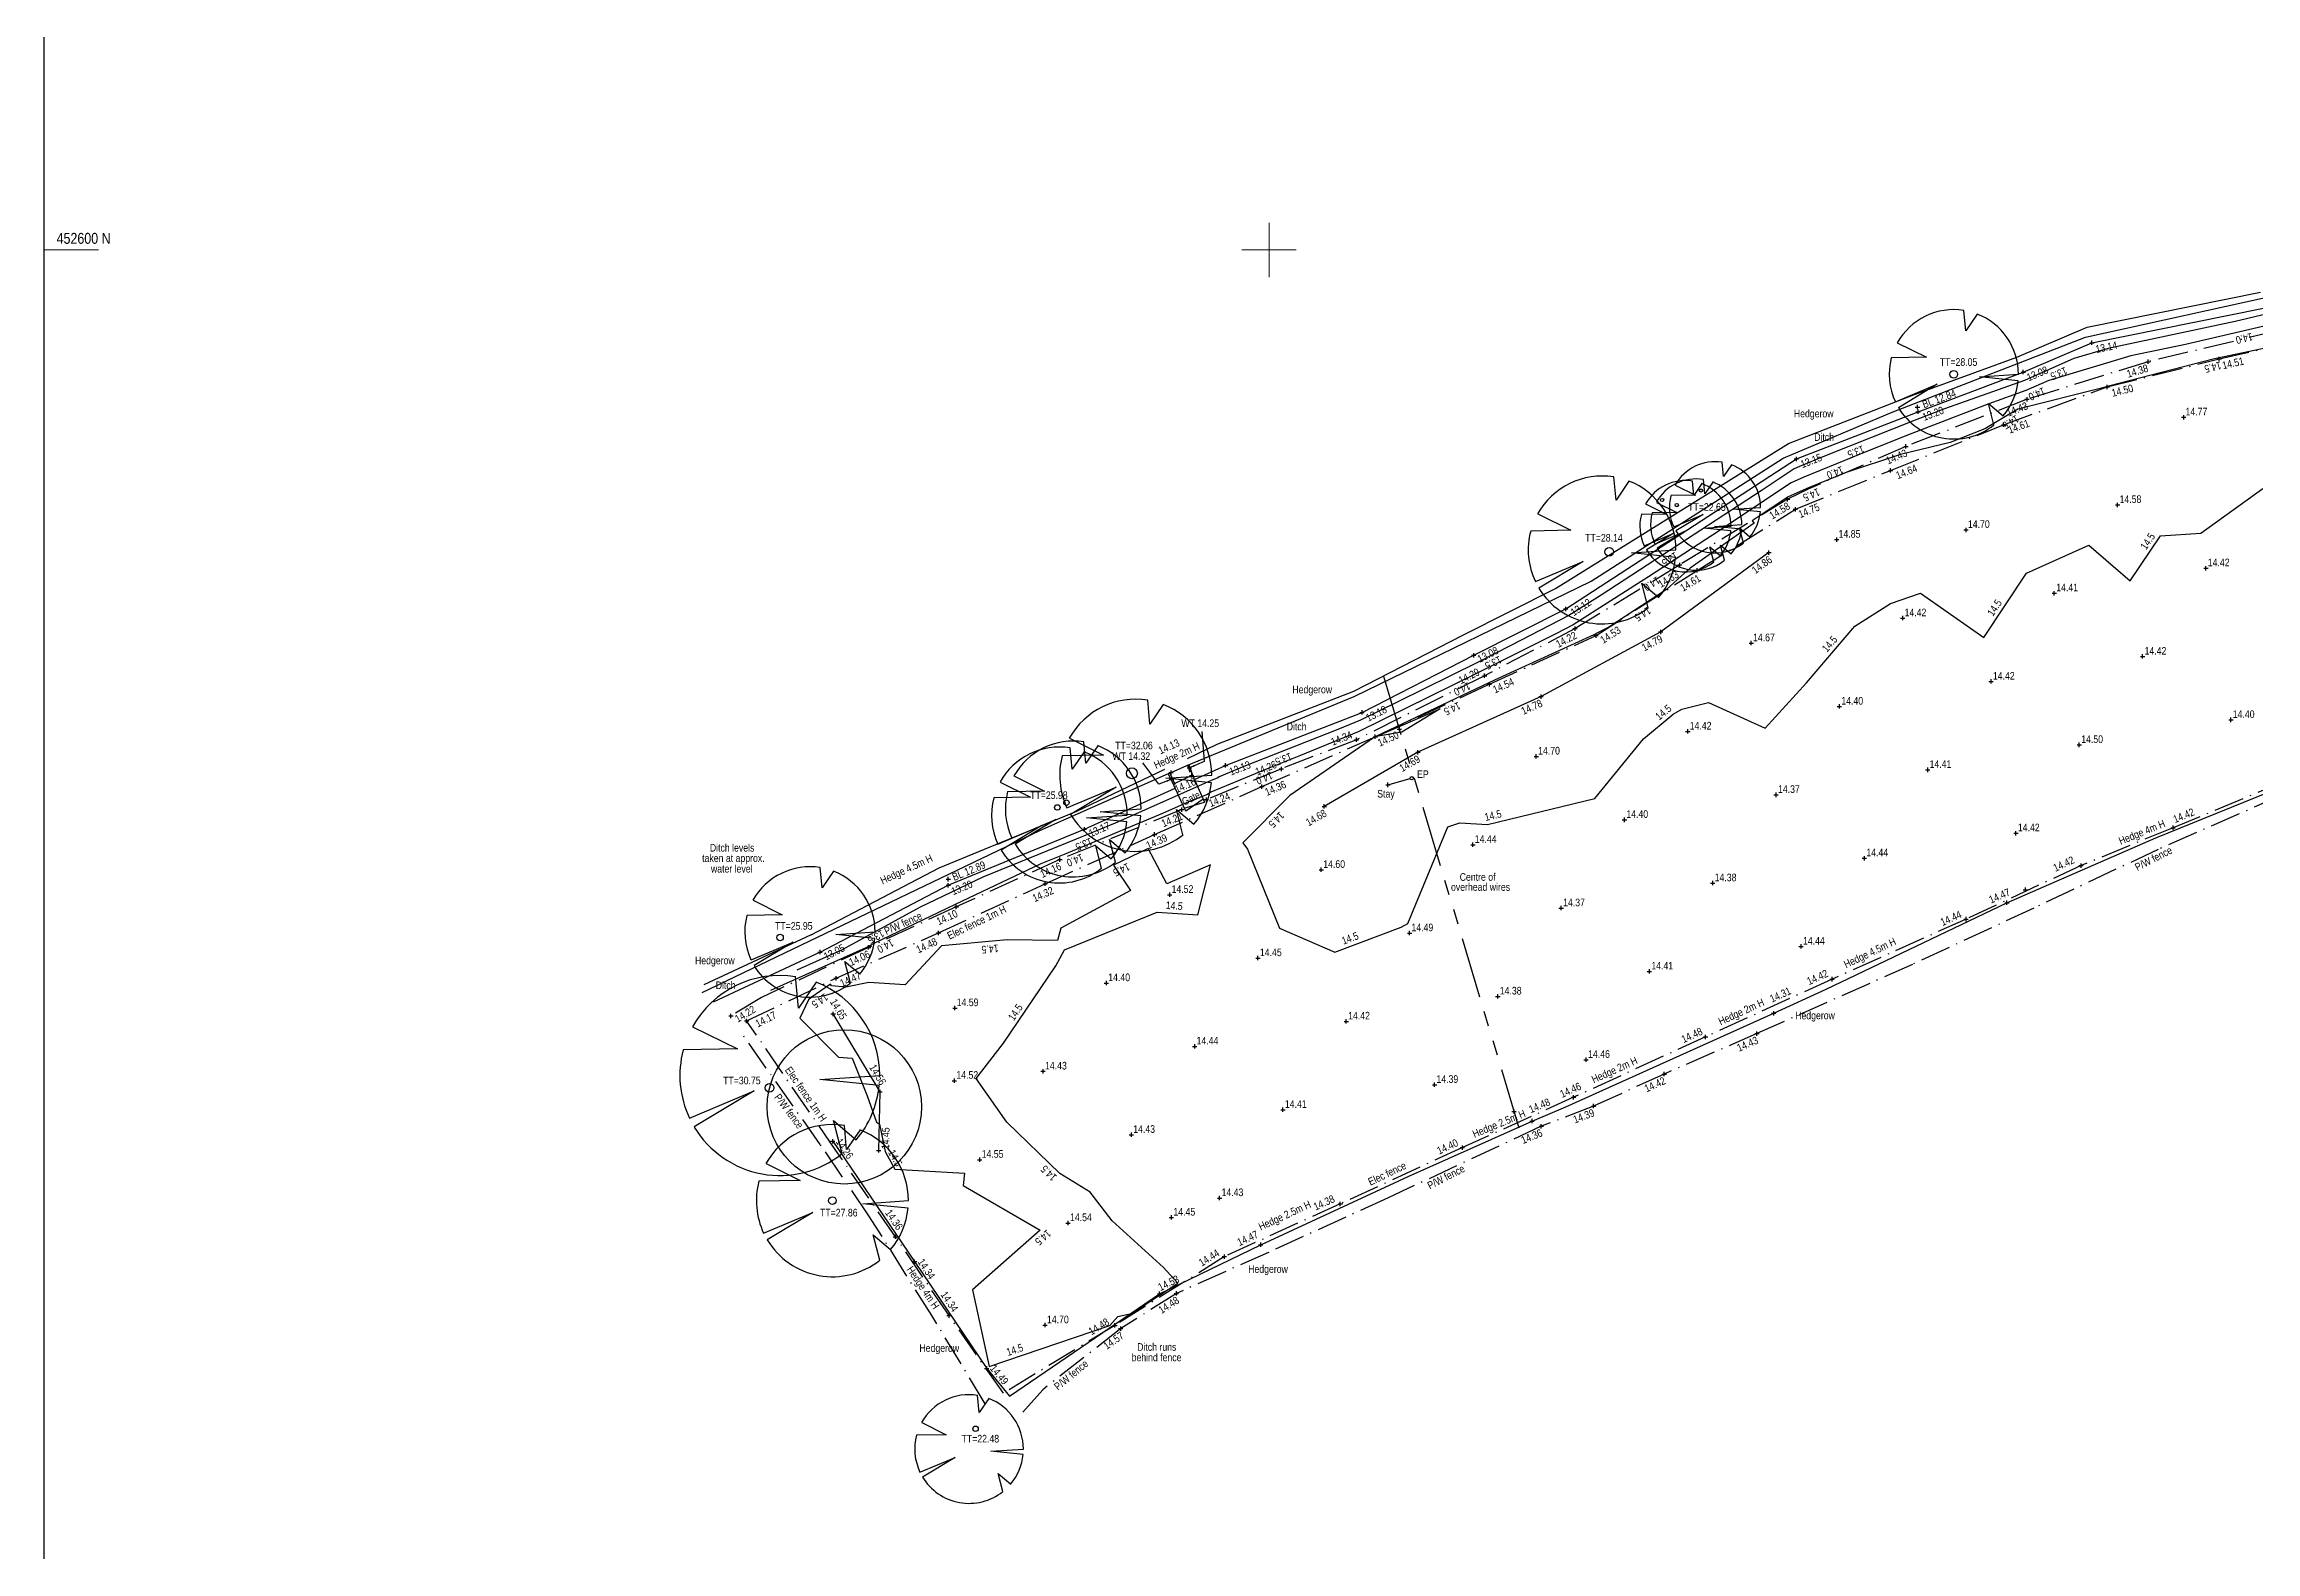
# Model space of a CAD drawing. Extents: x 452260 to 454003, y 451265 to 453203.
# Drawn here: x 452487.3 to 452690.8, y 452480.2 to 452618.9 of the extents above; entities that cross this region are included whole.
import ezdxf
from ezdxf.enums import TextEntityAlignment as Align

# ---------------------------------------------------------------- set-up
doc = ezdxf.new("R2010")
doc.units = 0
doc.header["$LTSCALE"] = 0.7
doc.header["$MEASUREMENT"] = 0
doc.header["$PDMODE"] = 2
doc.header["$PDSIZE"] = 0.2
for name, pattern in [('Dash-Dot', [6, 4, -1, 0, -1]), ('DASHED', [5442.857143, 3628.571429, -1814.285714]), ('Phantom Double', [18, 8, -2, 2, -2, 2, -2])]:
    doc.linetypes.add(name, pattern=pattern)
for name, color, linetype, lineweight in [('Border', 7, 'Continuous', 25), ('FFS_Tree Top Levels', 94, 'Continuous', 25), ('FPS_Bed Levels', 5, 'Continuous', 25), ('FPS_Bottom of Bank', 7, 'DASHED', 25), ('FPS_Contours-Minor', 184, 'Continuous', 25), ('FPS_Edge Area', 4, 'Continuous', 25), ('FPS_Electricty Pole', 5, 'Continuous', 25), ('FPS_Fence', 42, 'Dash-Dot', 25), ('FPS_Gate', 42, 'Continuous', 25), ('FPS_Grid', 7, 'Continuous', 13), ('FPS_Hedge', 86, 'Continuous', 25), ('FPS_Hedge Top Level', 7, 'Continuous', 25), ('FPS_Levels', 7, 'Continuous', 25), ('FPS_Overhead Cables', 6, 'Phantom Double', 25), ('FPS_Spot Levels', 7, 'Continuous', 25), ('FPS_Stay', 7, 'Continuous', 25), ('FPS_Text', 7, 'Continuous', 25), ('FPS_Top of Bank', 7, 'DASHED', 25), ('FPS_Trees', 77, 'Continuous', 25), ('FPS_Wall Top Levels', 7, 'Continuous', 25), ('FPS_Walls', 30, 'Continuous', 25)]:
    doc.layers.add(name, color=color, linetype=linetype, lineweight=lineweight)
doc.styles.add('Default', font='ARIALN.TTF')
doc.styles.get("Standard").update_dxf_attribs({"font": 'ARIALN.TTF'})
doc.dimstyles.get("Standard").update_dxf_attribs({"dimtxt": 0.18, "dimasz": 0.18, "dimexe": 0.18, "dimexo": 0.0625, "dimgap": 0.09, "dimtad": 0, "dimtih": 1, "dimtoh": 1, "dimdec": 4, "dimzin": 0, "dimdsep": 46, "dimtxsty": 'Standard', "dimcen": 0.09, "dimadec": 0, "dimazin": 0, "dimtfac": 1, "dimtdec": 4, "dimtofl": 0, "dimtmove": 0, "dimatfit": 3, "dimfxl": 1, "dimtolj": 1, "dimtzin": 0, "dimarcsym": 0})

# ---------------------------------------------------------------- blocks, each defined once
blk = doc.blocks.new('Tree1R')
at = {"layer": 'FPS_Trees', "color": 77, "linetype": 'Continuous', "lineweight": 25}
for points in [[(0.363, 0.931, 0), (0.187, 0.673, 0), (0.157, 0.987, 0)], [(-0.873, 0.486, 0), (-0.424, 0.264, 0), (-0.967, 0.254, 0)], [(-0.904, -0.429, 0), (-0.257, -0.156, 0), (-0.857, -0.517, 0)], [(0.995, -0.101, 0), (0.398, -0.041, 0), (1, -0.001, 0)], [(0.622, -0.785, 0), (0.536, -0.452, 0), (0.765, -0.645, 0)]]:
    blk.add_polyline3d(points, dxfattribs=at)
at = {"layer": 'FPS_Trees', "color": 42, "linetype": 'Continuous', "lineweight": 25}
blk.add_circle((0, -0.001), 0.05, dxfattribs=at)
at = {"layer": 'FPS_Trees', "color": 77, "linetype": 'Continuous', "lineweight": 25}
for start, end in [(80.968, 150.872), (0, 68.758), (165.198, 205.304), (319.896, 354.273), (211.031, 308.435)]:
    blk.add_arc((0, -0.001), 1, start, end, dxfattribs=at)

msp = doc.modelspace()

# ---------------------------------------------------------------- linework, layer by layer
at = {"layer": 'Border'}
msp.add_lwpolyline([(452487.26, 452726.87), (453025.89, 452726.87), (453025.89, 452312.76), (452487.26, 452312.76)], close=True, dxfattribs=at)
at = {"layer": 'FPS_Bed Levels'}
for p in [(452659.69, 452585.55, 12.84), (452570.47, 452542.11, 12.89)]:
    msp.add_point(p, dxfattribs=at)
at = {"layer": 'FPS_Bottom of Bank'}
for p, q in [((452675.3, 452592.9, 13.14), (452691.25, 452596.12, 13.21)), ((452668.84, 452590.15, 13.08), (452675.3, 452592.9, 13.14)), ((452675.75, 452591.46, 13.14), (452691.55, 452594.65, 13.21)), ((452669.42, 452588.77, 13.08), (452675.75, 452591.46, 13.14)), ((452659.17, 452586.61, 13.2), (452668.84, 452590.15, 13.08)), ((452659.75, 452585.12, 13.2), (452669.42, 452588.77, 13.08)), ((452647.81, 452582.21, 13.15), (452659.17, 452586.61, 13.2)), ((452648.54, 452580.77, 13.15), (452659.75, 452585.12, 13.2)), ((452626.36, 452568.86, 13.12), (452647.81, 452582.21, 13.15)), ((452627.31, 452566.98, 13.12), (452648.54, 452580.77, 13.15)), ((452617.89, 452564.58, 13.08), (452626.36, 452568.86, 13.12)), ((452618.84, 452562.71, 13.08), (452627.31, 452566.98, 13.12)), ((452607.8, 452559.4, 13.18), (452617.89, 452564.58, 13.08)), ((452608.56, 452557.45, 13.18), (452618.84, 452562.71, 13.08)), ((452595.24, 452554.52, 13.13), (452607.8, 452559.4, 13.18)), ((452596, 452552.57, 13.13), (452608.56, 452557.45, 13.18)), ((452592.51, 452553.22, 13.14), (452595.24, 452554.52, 13.13)), ((452582.32, 452548.36, 13.17), (452590.41, 452552.22, 13.15)), ((452593.14, 452551.27, 13.14), (452596, 452552.57, 13.13)), ((452583, 452546.7, 13.17), (452591.35, 452550.47, 13.15)), ((452569.63, 452543.15, 13.2), (452582.32, 452548.36, 13.17)), ((452570.47, 452541.55, 13.2), (452583, 452546.7, 13.17)), ((452557.85, 452537, 13.05), (452569.63, 452543.15, 13.2)), ((452558.68, 452535.4, 13.05), (452570.47, 452541.55, 13.2)), ((452557.85, 452537, 13.05), (452547.99, 452532.4, 13.17)), ((452558.68, 452535.4, 13.05), (452548.82, 452530.8, 13.17))]:
    msp.add_line(p, q, dxfattribs=at)
for p in [(452675.75, 452591.46, 13.14), (452669.42, 452588.77, 13.08), (452659.75, 452585.12, 13.2), (452648.54, 452580.77, 13.15), (452627.31, 452566.98, 13.12), (452618.84, 452562.71, 13.08), (452608.56, 452557.45, 13.18), (452596, 452552.57, 13.13), (452583, 452546.7, 13.17), (452570.47, 452541.55, 13.2), (452558.68, 452535.4, 13.05)]:
    msp.add_point(p, dxfattribs=at)
at = {"layer": 'FPS_Contours-Minor', "flags": 128}
for points, elevation in [([(452692.52, 452593.22), (452684.35, 452591.31), (452679.33, 452590.25), (452671.77, 452588), (452669.66, 452587.06), (452666.25, 452585.86), (452659.02, 452583.05), (452655.24, 452581.54), (452649.24, 452579.1), (452648.06, 452578.58), (452640.82, 452573.77), (452634.92, 452569.92), (452628, 452565.52), (452626.39, 452564.69), (452619.6, 452561.28), (452616.93, 452559.96), (452608.2, 452555.68), (452602.91, 452553.5), (452599.97, 452552.33), (452594.63, 452550.12), (452594.35, 452549.91), (452592.74, 452549.28), (452590.18, 452548.15), (452581.13, 452544.37), (452579, 452543.51), (452571.12, 452539.78), (452563.62, 452536.2), (452562.89, 452535.8), (452554.11, 452531.87)], 14), ([(452691.91, 452594.13), (452688.92, 452593.43), (452677.25, 452590.95), (452674.08, 452590.01), (452669.53, 452587.99), (452662.17, 452585.39), (452659.48, 452584.35), (452651.28, 452581.09), (452648.83, 452580.09), (452648.34, 452579.87), (452645.38, 452577.9), (452630.57, 452568.24), (452627.6, 452566.36), (452622.27, 452563.61), (452619.19, 452562.06), (452611.86, 452558.44), (452608.42, 452556.75), (452606.33, 452555.89), (452597.69, 452552.47), (452595.42, 452551.52), (452595.3, 452551.43), (452594.61, 452551.17), (452585.84, 452547.27), (452582.26, 452545.78), (452573.67, 452542.28), (452570.71, 452540.88), (452567.89, 452539.54), (452560.66, 452535.59), (452556.53, 452533.74)], 13.5), ([(452692, 452591.02), (452687.77, 452590.13), (452687.02, 452589.97), (452677.27, 452587.47), (452676.75, 452587.33), (452668.93, 452585.35), (452665.89, 452583.55), (452662.7, 452582.28), (452658.14, 452581.18), (452653.11, 452579.52), (452649.66, 452578.11), (452647.78, 452577.28), (452644.46, 452575.08), (452644.66, 452574.88), (452638.76, 452570.72), (452638.51, 452570.48), (452638.28, 452570.29), (452636.59, 452568.75), (452631.27, 452565.3), (452630.29, 452564.8), (452629.91, 452564.58), (452621.16, 452560.61), (452620.23, 452560.16), (452609.82, 452555.23), (452609.77, 452555.2), (452609.71, 452555.17), (452601.92, 452549.82), (452597.6, 452545.45), (452598.01, 452544.88), (452600.96, 452537.61), (452606.06, 452535.4), (452612.17, 452537.7), (452612.79, 452538.03), (452616.45, 452546.94), (452617.57, 452547.29), (452620.1, 452547.13), (452629.99, 452549.53), (452634.48, 452555.03), (452637.19, 452557.29), (452637.99, 452557.74), (452640.45, 452558.36), (452645.66, 452556), (452649.47, 452560.17), (452653.91, 452565.4), (452657.19, 452567.48), (452659.98, 452568.43), (452665.79, 452564.34), (452669.72, 452570.26), (452675.45, 452572.84), (452679.27, 452569.55), (452682.07, 452573.71), (452685.76, 452573.93), (452691.49, 452578.04)], 14.5)]:
    msp.add_lwpolyline(points, dxfattribs=dict(at, elevation=elevation))
at = {"layer": 'FPS_Contours-Minor', "elevation": 14.5, "flags": 128}
for points in [[(452615.76, 452557.79), (452612.22, 452555.64), (452609.85, 452555.23)], [(452585.36, 452501.05), (452586.09, 452501.88), (452587.35, 452502.14), (452591.61, 452504.94), (452590.3, 452506.38), (452585.55, 452510.69), (452583.53, 452513.3), (452580.75, 452515.03), (452575.85, 452519.75), (452573.04, 452523.78), (452575.57, 452527.03), (452580.38, 452534.15), (452581.18, 452535.6), (452589.71, 452539.08), (452593.45, 452538.82), (452594.6, 452543.42), (452590.6, 452541.69), (452588.87, 452544.92), (452585.69, 452543.4), (452587.26, 452541.08), (452580.84, 452537.6), (452580.52, 452536.46), (452575.89, 452536.53), (452569.84, 452535.97), (452566.52, 452532.39), (452563.16, 452532.61), (452561.05, 452532.16), (452559.72, 452532.29), (452559.63, 452532.44), (452557.86, 452531.21), (452557.6, 452531.02), (452556.81, 452529.31), (452560.36, 452525.72), (452561.64, 452525.63), (452563.01, 452522.17), (452563.87, 452519.74), (452564.13, 452519.56), (452564.68, 452517.06), (452565.56, 452515.43), (452571.97, 452515.07), (452571.86, 452513.94), (452578.93, 452509.83), (452572.69, 452504.34), (452574.24, 452497.27)]]:
    msp.add_lwpolyline(points, close=True, dxfattribs=at)
at = {"layer": 'FPS_Edge Area'}
for p, q in [((452592.84, 452552.05, 14.13), (452592.95, 452551.69, 4.56)), ((452591.2, 452550.8, 14.06), (452592.2, 452548.64, 14.19)), ((452592.95, 452551.69, 14.16), (452591.32, 452550.91, 14.14)), ((452592.95, 452551.69, 4.56), (452593.93, 452549.47, 14.19))]:
    msp.add_line(p, q, dxfattribs=at)
msp.add_point((452592.88, 452551.65, 14.16), dxfattribs=at)
at = {"layer": 'FPS_Electricty Pole'}
msp.add_line((452610.95, 452550.79, 14.6), (452612.99, 452551.36, 14.77), dxfattribs=at)
msp.add_circle((452613.14, 452551.4, 14.78), 0.15, dxfattribs=at)
at = {"layer": 'FPS_Fence'}
for p, q in [((452692.95, 452592.59, 14.35), (452680.91, 452589.72, 14.38)), ((452687.46, 452589.98, 14.51), (452697.03, 452592.16, 14.49)), ((452680.91, 452589.72, 14.38), (452669.77, 452586.26, 14.43)), ((452677.15, 452587.4, 14.5), (452687.46, 452589.98, 14.51)), ((452667.61, 452583.92, 14.61), (452677.15, 452587.4, 14.5)), ((452669.77, 452586.26, 14.43), (452658.63, 452581.93, 14.43)), ((452657.21, 452579.72, 14.64), (452667.61, 452583.92, 14.61)), ((452658.63, 452581.93, 14.43), (452649.7, 452578.03, 14.54)), ((452648.45, 452576.14, 14.75), (452657.21, 452579.72, 14.64)), ((452647.73, 452577.07, 14.58), (452637.8, 452571.03, 14.33)), ((452649.7, 452578.03, 14.54), (452647.73, 452577.07, 14.58)), ((452639.41, 452570.52, 14.61), (452648.45, 452576.14, 14.75)), ((452637.8, 452571.03, 14.33), (452628.17, 452565.16, 14.22)), ((452630.1, 452564.52, 14.53), (452639.41, 452570.52, 14.61)), ((452628.17, 452565.16, 14.22), (452619.84, 452560.83, 14.29)), ((452620.29, 452560.05, 14.54), (452630.1, 452564.52, 14.53)), ((452619.84, 452560.83, 14.29), (452608.05, 452554.94, 14.34)), ((452609.78, 452555.21, 14.5), (452620.29, 452560.05, 14.54)), ((452599.35, 452550.63, 14.36), (452609.78, 452555.21, 14.5)), ((452608.05, 452554.94, 14.34), (452601.14, 452552.26, 14.26)), ((452601.14, 452552.26, 14.26), (452594.24, 452549.43, 14.24)), ((452589.47, 452546.22, 14.39), (452599.35, 452550.63, 14.36)), ((452693.61, 452551.15, 14.47), (452683.22, 452546.84, 14.42)), ((452591.97, 452548.51, 14.21), (452580.75, 452543.91, 14.16)), ((452693.23, 452549.85, 7.5), (452681.85, 452544.85, 6.57)), ((452579.39, 452541.69, 14.32), (452589.47, 452546.22, 14.39)), ((452683.22, 452546.84, 14.42), (452674.74, 452543.36, 14.42)), ((452580.75, 452543.91, 14.16), (452571.21, 452539.56, 14.1)), ((452681.85, 452544.85, 6.57), (452670.4, 452539.45, 3.23)), ((452674.74, 452543.36, 14.42), (452664.16, 452538.43, 14.44)), ((452569.59, 452537.17, 14.48), (452579.39, 452541.69, 14.32)), ((452571.21, 452539.56, 14.1), (452563.14, 452535.83, 14.06)), ((452664.16, 452538.43, 14.44), (452651.83, 452532.91, 14.42)), ((452670.4, 452539.45, 3.23), (452659.22, 452534.26, 4.24)), ((452563.14, 452535.83, 14.06), (452553.29, 452531.23, 14.17)), ((452560.15, 452533, 14.47), (452569.59, 452537.17, 14.48)), ((452659.22, 452534.26, 4.24), (452644.91, 452527.91, 14.43)), ((452551.91, 452529.07, 14.18), (452560.15, 452533, 14.47)), ((452651.83, 452532.91, 14.42), (452640.19, 452527.6, 14.48)), ((452553.29, 452531.23, 14.17), (452550.47, 452529.53, 14.22)), ((452558.69, 452517.7, 5.16), (452551.36, 452528.06, 6.44)), ((452560.14, 452517.14, 14.22), (452551.91, 452529.07, 14.18)), ((452640.19, 452527.6, 14.48), (452628.04, 452522.04, 14.46)), ((452644.91, 452527.91, 14.43), (452636.38, 452524.18, 14.42)), ((452636.38, 452524.18, 14.42), (452629.88, 452521.23, 14.39)), ((452628.04, 452522.04, 14.46), (452617.8, 452517.42, 14.4)), ((452625.06, 452519.37, 14.36), (452610.97, 452512.79, 4.5)), ((452629.88, 452521.23, 14.39), (452625.06, 452519.37, 14.36)), ((452563.17, 452511.15, 4.77), (452558.69, 452517.7, 5.16)), ((452617.8, 452517.42, 14.4), (452606.55, 452512.23, 14.38)), ((452565.61, 452509.21, 14.36), (452560.14, 452517.14, 14.22)), ((452606.55, 452512.23, 14.38), (452595.9, 452507.39, 14.44)), ((452610.97, 452512.79, 4.5), (452599.94, 452507.77, 4.75)), ((452568.96, 452501.96, 6.47), (452563.17, 452511.15, 4.77)), ((452570.55, 452501.95, 14.34), (452565.61, 452509.21, 14.36)), ((452595.9, 452507.39, 14.44), (452585.81, 452501.05, 14.48)), ((452599.94, 452507.77, 4.75), (452591.48, 452504, 14.48)), ((452591.48, 452504, 14.48), (452586.35, 452500.76, 14.57)), ((452573.88, 452493.85, 4.05), (452568.96, 452501.96, 6.47)), ((452575.55, 452494.82, 14.49), (452570.55, 452501.95, 14.34)), ((452585.81, 452501.05, 14.48), (452575.55, 452494.82, 14.49)), ((452586.35, 452500.76, 14.57), (452579.17, 452495.14, 3.92)), ((452579.17, 452495.14, 3.92), (452577.34, 452493.08, 4.06))]:
    msp.add_line(p, q, dxfattribs=at)
for p in [(452680.91, 452589.72, 14.38), (452687.46, 452589.98, 14.51), (452677.15, 452587.4, 14.5), (452669.77, 452586.26, 14.43), (452667.61, 452583.92, 14.61), (452658.63, 452581.93, 14.43), (452657.21, 452579.72, 14.64), (452647.73, 452577.07, 14.58), (452648.45, 452576.14, 14.75), (452637.8, 452571.03, 14.33), (452639.41, 452570.52, 14.61), (452628.17, 452565.16, 14.22), (452630.1, 452564.52, 14.53), (452619.84, 452560.83, 14.29), (452620.29, 452560.05, 14.54), (452608.05, 452554.94, 14.34), (452609.78, 452555.21, 14.5), (452601.14, 452552.26, 14.26), (452599.35, 452550.63, 14.36), (452591.97, 452548.51, 14.21), (452594.24, 452549.43, 14.24), (452589.47, 452546.22, 14.39), (452683.22, 452546.84, 14.42), (452580.75, 452543.91, 14.16), (452579.39, 452541.69, 14.32), (452674.74, 452543.36, 14.42), (452571.21, 452539.56, 14.1), (452669.63, 452541.13, 14.41), (452664.16, 452538.43, 14.44), (452563.14, 452535.83, 14.06), (452569.59, 452537.17, 14.48), (452560.15, 452533, 14.47), (452651.83, 452532.91, 14.42), (452550.47, 452529.53, 14.22), (452551.91, 452529.07, 14.18), (452640.19, 452527.6, 14.48), (452644.91, 452527.91, 14.43), (452636.38, 452524.18, 14.42), (452628.04, 452522.04, 14.46), (452629.88, 452521.23, 14.39), (452625.06, 452519.37, 14.36), (452617.8, 452517.42, 14.4), (452606.55, 452512.23, 14.38), (452565.61, 452509.21, 14.36), (452595.9, 452507.39, 14.44), (452591.48, 452504, 14.48), (452570.55, 452501.95, 14.34), (452585.81, 452501.05, 14.48), (452586.35, 452500.76, 14.57)]:
    msp.add_point(p, dxfattribs=at)
at = {"layer": 'FPS_Gate'}
for points in [[(452592.2, 452548.64, 14.19), (452594.06, 452549.2, 14.19)], [(452592.2, 452548.64, 14.19), (452592.33, 452548.37, 14.19)], [(452593.93, 452549.47, 14.19), (452592.33, 452548.37, 14.19)], [(452593.93, 452549.47, 14.19), (452594.06, 452549.2, 14.19)]]:
    msp.add_polyline3d(points, dxfattribs=at)
at = {"layer": 'FPS_Grid'}
for p, q in [((452600, 452597.5), (452600, 452602.5)), ((452487.26, 452600), (452492.26, 452600)), ((452597.5, 452600), (452602.5, 452600))]:
    msp.add_line(p, q, dxfattribs=at)
at = {"layer": 'FPS_Hedge'}
for p, q in [((452675.16, 452591.97, 12.81), (452693.52, 452596.02, 12.77)), ((452657.36, 452585.08, 12.59), (452675.16, 452591.97, 12.81)), ((452647.31, 452580.86, 12.85), (452657.36, 452585.08, 12.59)), ((452629.66, 452569.53, 12.76), (452647.31, 452580.86, 12.85)), ((452590.73, 452551.81, 14.13), (452592.42, 452552.57, 14.12)), ((452681.64, 452545.91, 14.44), (452694.27, 452551.03, 14.47)), ((452667.92, 452539.94, 14.47), (452681.64, 452545.91, 14.44)), ((452651.28, 452531.99, 14.52), (452667.92, 452539.94, 14.47)), ((452646.46, 452529.77, 14.31), (452651.28, 452531.99, 14.52)), ((452627.32, 452521.15, 14.5), (452646.46, 452529.77, 14.31)), ((452612.81, 452514.75, 14.46), (452624.21, 452519.85, 14.48)), ((452624.21, 452519.85, 14.48), (452627.32, 452521.15, 14.5)), ((452559.84, 452518, 14.26), (452567.38, 452506.93, 14.34)), ((452599.23, 452508.48, 14.47), (452612.81, 452514.75, 14.46)), ((452589.92, 452503.97, 14.53), (452599.23, 452508.48, 14.47)), ((452567.38, 452506.93, 14.34), (452574.01, 452497.09, 14.49)), ((452576.12, 452494.55, 14.51), (452589.92, 452503.97, 14.53)), ((452574.01, 452497.09, 14.49), (452576.12, 452494.55, 14.51))]:
    msp.add_line(p, q, dxfattribs=at)
at = {"layer": 'FPS_Hedge', "flags": 128}
for points, elevation in [([(452592.42, 452552.57), (452607.85, 452558.91), (452629.66, 452569.53)], 14.12), ([(452590.73, 452551.81), (452578.87, 452546.55), (452547.8, 452531.64)], 14.13)]:
    msp.add_lwpolyline(points, dxfattribs=dict(at, elevation=elevation))
at = {"layer": 'FPS_Hedge'}
for p in [(452590.98, 452551.92, 14.13), (452667.92, 452539.94, 14.47), (452646.46, 452529.77, 14.31), (452624.21, 452519.85, 14.48), (452559.84, 452518, 14.26), (452599.23, 452508.48, 14.47), (452567.38, 452506.93, 14.34), (452589.92, 452503.97, 14.53), (452574.01, 452497.09, 14.49)]:
    msp.add_point(p, dxfattribs=at)
at = {"layer": 'FPS_Overhead Cables'}
msp.add_line((452610.53, 452560.8, 14.47), (452623.19, 452518.59, 14.47), dxfattribs=at)
for p in [(452612, 452555.91, 14.47), (452622.55, 452520.73, 14.47)]:
    msp.add_point(p, dxfattribs=at)
at = {"layer": 'FPS_Spot Levels'}
for p in [(452684.19, 452584.61, 14.77), (452678.11, 452576.55, 14.58), (452664.16, 452574.25, 14.7), (452652.25, 452573.36, 14.85), (452686.24, 452570.72, 14.42), (452672.28, 452568.42, 14.41), (452658.33, 452566.13, 14.42), (452644.38, 452563.83, 14.67), (452680.41, 452562.6, 14.42), (452666.46, 452560.3, 14.42), (452652.5, 452558, 14.4), (452688.54, 452556.77, 14.4), (452638.55, 452555.7, 14.42), (452674.58, 452554.47, 14.5), (452624.59, 452553.4, 14.7), (452660.63, 452552.17, 14.41), (452646.67, 452549.87, 14.37), (452632.72, 452547.57, 14.4), (452668.75, 452546.34, 14.42), (452618.77, 452545.28, 14.44), (452654.8, 452544.04, 14.44), (452604.81, 452542.98, 14.6), (452640.85, 452541.75, 14.38), (452590.86, 452540.68, 14.52), (452626.89, 452539.45, 14.37), (452612.94, 452537.15, 14.49), (452648.97, 452535.92, 14.44), (452598.98, 452534.85, 14.45), (452635.02, 452533.62, 14.41), (452585.03, 452532.55, 14.4), (452571.08, 452530.25, 14.59), (452621.06, 452531.32, 14.38), (452607.11, 452529.02, 14.42), (452593.16, 452526.73, 14.44), (452629.19, 452525.49, 14.46), (452571.04, 452523.57, 14.52), (452579.2, 452524.43, 14.43), (452615.24, 452523.2, 14.39), (452601.28, 452520.9, 14.41), (452587.33, 452518.6, 14.43), (452573.37, 452516.3, 14.55), (452595.45, 452512.77, 14.43), (452581.5, 452510.47, 14.54), (452591.02, 452510.99, 14.45), (452579.38, 452501.08, 14.7)]:
    msp.add_point(p, dxfattribs=at)
at = {"layer": 'FPS_Stay'}
msp.add_point((452610.95, 452550.79, 14.6), dxfattribs=at)
at = {"layer": 'FPS_Top of Bank'}
for p, q in [((452646.01, 452572.16, 14.86), (452636.05, 452564.86, 14.79)), ((452636.05, 452564.86, 14.79), (452625.04, 452558.91, 14.78)), ((452625.04, 452558.91, 14.78), (452613.71, 452553.79, 14.69)), ((452613.71, 452553.79, 14.69), (452605.09, 452548.81, 14.68)), ((452564.2, 452522.53, 14.56), (452559.88, 452529.71, 14.65)), ((452564.07, 452517.15, 14.45), (452564.2, 452522.53, 14.56))]:
    msp.add_line(p, q, dxfattribs=at)
for p in [(452646.01, 452572.16, 14.86), (452636.05, 452564.86, 14.79), (452625.04, 452558.91, 14.78), (452613.71, 452553.79, 14.69), (452605.09, 452548.81, 14.68), (452559.88, 452529.71, 14.65), (452564.2, 452522.53, 14.56), (452564.07, 452517.15, 14.45)]:
    msp.add_point(p, dxfattribs=at)
at = {"layer": 'FPS_Trees', "color": 77, "linetype": 'Continuous', "lineweight": 25}
for points in [[(452665.19, 452594.11, 14.33), (452664.14, 452592.57, 14.33), (452663.96, 452594.44, 14.33)], [(452657.83, 452591.46, 14.33), (452660.51, 452590.14, 14.33), (452657.28, 452590.08, 14.33)], [(452657.65, 452586.02, 14.33), (452661.5, 452587.64, 14.33), (452657.93, 452585.49, 14.33)], [(452668.95, 452587.97, 14.33), (452665.4, 452588.32, 14.33), (452668.98, 452588.56, 14.33)], [(452666.73, 452583.9, 14.33), (452666.22, 452585.88, 14.33), (452667.58, 452584.73, 14.33)], [(452642.57, 452580.24, 0), (452641.84, 452579.16, 0), (452641.71, 452580.47, 0)], [(452633.13, 452578.74, 14.11), (452631.94, 452576.99, 14.11), (452631.73, 452579.12, 14.11)], [(452639.85, 452578.5, 0), (452639.11, 452577.42, 0), (452638.98, 452578.74, 0)], [(452640.84, 452578.65, 0), (452640.1, 452577.57, 0), (452639.98, 452578.89, 0)], [(452634.66, 452576.63, 0), (452636.54, 452575.7, 0), (452634.26, 452575.66, 0)], [(452635.65, 452576.78, 0), (452637.54, 452575.85, 0), (452635.26, 452575.81, 0)], [(452637.38, 452578.37, 0), (452639.27, 452577.44, 0), (452636.99, 452577.4, 0)], [(452624.73, 452575.72, 14.11), (452627.78, 452574.21, 14.11), (452624.09, 452574.14, 14.11)], [(452637.25, 452574.53, 0), (452639.97, 452575.67, 0), (452637.45, 452574.16, 0)], [(452642.5, 452574.17, 0), (452640, 452574.42, 0), (452642.53, 452574.59, 0)], [(452643.5, 452574.32, 0), (452640.99, 452574.57, 0), (452643.52, 452574.74, 0)], [(452645.23, 452575.9, 0), (452642.72, 452576.16, 0), (452645.25, 452576.32, 0)], [(452643.66, 452573.03, 0), (452643.3, 452574.43, 0), (452644.26, 452573.62, 0)], [(452637.43, 452571.72, 14.11), (452633.37, 452572.13, 14.11), (452637.46, 452572.4, 14.11)], [(452634.53, 452572.79, 0), (452637.25, 452573.94, 0), (452634.73, 452572.42, 0)], [(452635.52, 452572.94, 0), (452638.24, 452574.09, 0), (452635.72, 452572.57, 0)], [(452640.94, 452571.3, 0), (452640.58, 452572.7, 0), (452641.54, 452571.88, 0)], [(452641.93, 452571.45, 0), (452641.57, 452572.84, 0), (452642.53, 452572.03, 0)], [(452624.52, 452569.49, 14.11), (452628.92, 452571.35, 14.11), (452624.84, 452568.9, 14.11)], [(452634.89, 452567.07, 14.11), (452634.31, 452569.34, 14.11), (452635.87, 452568.02, 14.11)], [(452590.27, 452558.19, 14.33), (452589.04, 452556.38, 14.33), (452588.83, 452558.58, 14.33)], [(452581.62, 452555.08, 14.33), (452584.76, 452553.52, 14.33), (452580.96, 452553.45, 14.33)], [(452582.97, 452553.83, 14.15), (452581.87, 452552.22, 14.15), (452581.68, 452554.18, 14.15)], [(452584.24, 452554.39, 14.22), (452583.14, 452552.78, 14.22), (452582.96, 452554.74, 14.22)], [(452575.25, 452551.05, 14.15), (452578.05, 452549.66, 14.15), (452574.66, 452549.6, 14.15)], [(452576.52, 452551.61, 14.22), (452579.33, 452550.22, 14.22), (452575.93, 452550.16, 14.22)], [(452581.4, 452548.67, 14.33), (452585.93, 452550.58, 14.33), (452581.73, 452548.05, 14.33)], [(452594.69, 452550.97, 14.33), (452590.51, 452551.39, 14.33), (452594.73, 452551.67, 14.33)], [(452586.92, 452547.38, 14.15), (452583.19, 452547.76, 14.15), (452586.95, 452548.01, 14.15)], [(452588.19, 452547.94, 14.22), (452584.46, 452548.32, 14.22), (452588.23, 452548.57, 14.22)], [(452592.08, 452546.18, 14.33), (452591.48, 452548.51, 14.33), (452593.08, 452547.16, 14.33)], [(452575.05, 452545.33, 14.15), (452579.1, 452547.04, 14.15), (452575.35, 452544.78, 14.15)], [(452576.33, 452545.89, 14.22), (452580.37, 452547.6, 14.22), (452576.62, 452545.34, 14.22)], [(452584.59, 452543.11, 14.15), (452584.05, 452545.19, 14.15), (452585.48, 452543.98, 14.15)], [(452585.86, 452543.67, 14.22), (452585.33, 452545.75, 14.22), (452586.76, 452544.54, 14.22)], [(452559.92, 452542.85, -71.75), (452558.87, 452541.3, -71.75), (452558.69, 452543.18, -71.75)], [(452552.51, 452540.18, -71.75), (452555.2, 452538.84, -71.75), (452551.94, 452538.78, -71.75)], [(452552.32, 452534.69, -71.75), (452556.2, 452536.32, -71.75), (452552.6, 452534.16, -71.75)], [(452563.71, 452536.65, -71.75), (452560.13, 452537.01, -71.75), (452563.74, 452537.25, -71.75)], [(452561.48, 452532.55, -71.75), (452560.96, 452534.55, -71.75), (452562.33, 452533.39, -71.75)], [(452558.31, 452532.63, 13.8), (452556.7, 452530.25, 13.8), (452556.42, 452533.14, 13.8)], [(452546.94, 452528.53, 13.8), (452551.07, 452526.49, 13.8), (452546.08, 452526.4, 13.8)], [(452564.13, 452523.13, 13.8), (452558.64, 452523.68, 13.8), (452564.17, 452524.05, 13.8)], [(452546.66, 452520.12, 13.8), (452552.61, 452522.63, 13.8), (452547.09, 452519.31, 13.8)], [(452560.7, 452516.84, 13.8), (452559.91, 452519.9, 13.8), (452562.01, 452518.13, 13.8)], [(452574.21, 452494.34, 14.27), (452573.33, 452493.05, 14.27), (452573.18, 452494.62, 14.27)], [(452568.03, 452492.11, 14.27), (452570.27, 452491, 14.27), (452567.56, 452490.95, 14.27)], [(452567.87, 452487.54, 14.27), (452571.11, 452488.9, 14.27), (452568.11, 452487.1, 14.27)], [(452577.37, 452489.18, 14.27), (452574.38, 452489.48, 14.27), (452577.39, 452489.68, 14.27)], [(452575.5, 452485.76, 14.27), (452575.07, 452487.42, 14.27), (452576.22, 452486.46, 14.27)]]:
    msp.add_polyline3d(points, dxfattribs=at)
at = {"layer": 'FPS_Trees', "color": 42, "linetype": 'Continuous', "lineweight": 25}
for centre, radius in [((452663.03, 452588.56, 14.33), 0.35), ((452636.18, 452577, 14.58), 0.15), ((452637.53, 452576.53, 14.37), 0.15), ((452639.75, 452577.87), 0.15), ((452631.32, 452572.23, 14.11), 0.4), ((452587.38, 452551.85, 14.33), 0.5), ((452580.51, 452548.71, 14.15), 0.25), ((452581.35, 452549.15, 14.22), 0.25), ((452554.99, 452536.74, -71.75), 0.3), ((452554.03, 452522.91, 13.87), 0.4), ((452572.99, 452491.54, 14.27), 0.25)]:
    msp.add_circle(centre, radius, dxfattribs=at)
at = {"layer": 'FPS_Trees'}
msp.add_circle((452560.91, 452521.16, 14.32), 7.1, dxfattribs=at)
at = {"layer": 'FPS_Trees', "color": 77, "linetype": 'Continuous', "lineweight": 25}
for centre, radius, start, end in [((452663.03, 452588.56, 14.33), 5.95, 80.968, 150.872), ((452663.03, 452588.56, 14.33), 5.95, 0, 68.758), ((452663.03, 452588.56, 14.33), 5.95, 165.198, 205.304), ((452663.03, 452588.56, 14.33), 5.95, 319.896, 354.273), ((452663.03, 452588.56, 14.33), 5.95, 211.031, 308.435), ((452641.05, 452576.32), 4.2, 80.968, 150.872), ((452630.66, 452572.4, 14.11), 6.8, 80.968, 150.872), ((452630.66, 452572.4, 14.11), 6.8, 0, 68.758), ((452638.33, 452574.59), 4.2, 80.968, 150.872), ((452639.32, 452574.74), 4.2, 80.968, 150.872), ((452638.33, 452574.59), 4.2, 0, 68.758), ((452639.32, 452574.74), 4.2, 0, 68.758), ((452641.05, 452576.32), 4.2, 0, 68.758), ((452641.05, 452576.32), 4.2, 165.198, 205.304), ((452638.33, 452574.59), 4.2, 165.198, 205.304), ((452639.32, 452574.74), 4.2, 165.198, 205.304), ((452641.05, 452576.32), 4.2, 319.896, 354.273), ((452630.66, 452572.4, 14.11), 6.8, 165.198, 205.304), ((452638.33, 452574.59), 4.2, 211.031, 308.435), ((452639.32, 452574.74), 4.2, 211.031, 308.435), ((452641.05, 452576.32), 4.2, 211.031, 308.435), ((452638.33, 452574.59), 4.2, 319.896, 354.273), ((452639.32, 452574.74), 4.2, 319.896, 354.273), ((452630.66, 452572.4, 14.11), 6.8, 319.896, 354.273), ((452630.66, 452572.4, 14.11), 6.8, 211.031, 308.435), ((452587.73, 452551.67, 14.33), 7, 80.968, 150.872), ((452587.73, 452551.67, 14.33), 7, 0, 68.758), ((452580.7, 452548.01, 14.15), 6.25, 80.968, 150.872), ((452581.98, 452548.57, 14.22), 6.25, 80.968, 150.872), ((452581.98, 452548.57, 14.22), 6.25, 0, 68.758), ((452587.73, 452551.67, 14.33), 7, 165.198, 205.304), ((452580.7, 452548.01, 14.15), 6.25, 0, 68.758), ((452581.98, 452548.57, 14.22), 6.25, 165.198, 205.304), ((452587.73, 452551.67, 14.33), 7, 319.896, 354.273), ((452580.7, 452548.01, 14.15), 6.25, 165.198, 205.304), ((452587.73, 452551.67, 14.33), 7, 211.031, 308.435), ((452581.98, 452548.57, 14.22), 6.25, 319.896, 354.273), ((452580.7, 452548.01, 14.15), 6.25, 319.896, 354.273), ((452580.7, 452548.01, 14.15), 6.25, 211.031, 308.435), ((452581.98, 452548.57, 14.22), 6.25, 211.031, 308.435), ((452557.74, 452537.25, -71.75), 6, 80.968, 150.872), ((452557.74, 452537.25, -71.75), 6, 0, 68.758), ((452557.74, 452537.25, -71.75), 6, 165.198, 205.304), ((452557.74, 452537.25, -71.75), 6, 319.896, 354.273), ((452557.74, 452537.25, -71.75), 6, 211.031, 308.435), ((452554.97, 452524.05, 13.8), 9.2, 80.968, 150.872), ((452554.97, 452524.05, 13.8), 9.2, 0, 68.758), ((452554.97, 452524.05, 13.8), 9.2, 165.198, 205.304), ((452554.97, 452524.05, 13.8), 9.2, 319.896, 354.273), ((452554.97, 452524.05, 13.8), 9.2, 211.031, 308.435), ((452572.39, 452489.68, 14.27), 5, 80.968, 150.872), ((452572.39, 452489.68, 14.27), 5, 0, 68.758), ((452572.39, 452489.68, 14.27), 5, 165.198, 205.304), ((452572.39, 452489.68, 14.27), 5, 319.896, 354.273), ((452572.39, 452489.68, 14.27), 5, 211.031, 308.435)]:
    msp.add_arc(centre, radius, start, end, dxfattribs=at)
at = {"layer": 'FPS_Wall Top Levels'}
for p in [(452592.66, 452552.35, 14.25), (452591.04, 452551.32, 14.32)]:
    msp.add_point(p, dxfattribs=at)
at = {"layer": 'FPS_Walls'}
for p, q in [((452592.5, 452552.61, 14.14), (452592.7, 452552, 14.13)), ((452592.63, 452552.67, 14.14), (452592.84, 452552.05, 14.13)), ((452592.7, 452552, 14.13), (452592.84, 452552.05, 14.13)), ((452590.73, 452551.81, 14.19), (452591.2, 452550.8, 14.06)), ((452590.86, 452551.87, 14.19), (452591.34, 452550.86, 14.06)), ((452591.34, 452550.86, 14.06), (452591.2, 452550.8, 14.06))]:
    msp.add_line(p, q, dxfattribs=at)

# ---------------------------------------------------------------- block references
at = {"layer": 'FPS_Trees', "xscale": 7, "yscale": 7, "zscale": 7}
msp.add_blockref('Tree1R', (452559.81, 452512.54, 14.09), dxfattribs=at)

# ---------------------------------------------------------------- texts
at = {"layer": 'FFS_Tree Top Levels', "style": 'Default'}
for s, p in [('TT=28.05', (452661.74, 452589.34)), ('TT=22.65', (452638.58, 452576)), ('TT=28.14', (452629.1, 452573.17)), ('TT=32.06', (452585.84, 452554.06)), ('TT=25.98', (452578.01, 452549.49)), ('TT=25.95', (452554.53, 452537.46)), ('TT=30.75', (452549.75, 452523.24)), ('TT=27.86', (452558.67, 452511.08)), ('TT=22.48', (452571.7, 452490.28))]:
    msp.add_text(s, height=0.7, dxfattribs=at).set_placement(p)
at = {"layer": 'FPS_Bed Levels'}
for s, rotation, p in [('BL 12.84', 20.2412, (452660.29, 452585.43)), ('BL 12.89', 22.5114, (452571.02, 452541.94))]:
    msp.add_text(s, height=0.7, rotation=rotation, dxfattribs=at).set_placement(p)
at = {"layer": 'FPS_Contours-Minor', "style": 'Default'}
for s, rotation, p in [('14.0', 193.147, (452689.69, 452592.2, 14)), ('13.5', 203.8697, (452672.56, 452588.95, 13.5)), ('14.5', 194.3732, (452686.79, 452589.55, 14.5)), ('14.0', 203.8697, (452670.54, 452587.07, 14)), ('14.5', 210.6839, (452668.09, 452584.45, 14.5)), ('13.5', 201.6929, (452653.9, 452581.75, 13.5)), ('14.0', 202.1839, (452651.98, 452579.84, 14)), ('14.5', 203.7821, (452649.79, 452577.79, 14.5)), ('14.5', 56.0448, (452681.17, 452573, 14.5)), ('13.5', 213.1267, (452636.71, 452571.83, 13.5)), ('14.0', 212.4104, (452635.04, 452569.58, 14)), ('14.5', 213.0143, (452634.21, 452566.79, 14.5)), ('14.5', 56.4181, (452667.07, 452566.89, 14.5)), ('14.5', 49.6267, (452651.87, 452563.53, 14.5)), ('13.5', 206.7073, (452620.49, 452562.33, 13.5)), ('14.0', 206.291, (452617.62, 452559.91, 14)), ('14.5', 205.3605, (452616.71, 452558.11, 14.5)), ('14.5', 39.8063, (452636.52, 452557.19, 14.5)), ('14.0', 202.5176, (452599.44, 452551.73, 14)), ('13.5', 201.6124, (452601.21, 452553.48, 13.5)), ('14.5', 225.3306, (452600.43, 452547.81, 14.5)), ('14.5', 13.6347, (452620.7, 452547.64, 14.5)), ('13.5', 202.6336, (452582.83, 452545.64, 13.5)), ('14.0', 202.1397, (452582.01, 452544.18, 14)), ('14.5', 205.486, (452586.27, 452543.29, 14.5)), ('14.5', 356.0902, (452591.25, 452539.32, 14.5)), ('13.5', 208.6496, (452563.65, 452537.11, 13.5)), ('14.0', 208.6496, (452564.53, 452536.26, 14)), ('14.5', 185.3129, (452574.29, 452536.03, 14.5)), ('14.5', 20.5857, (452607.58, 452536.35, 14.5)), ('14.5', 214.7118, (452558.46, 452531.2, 14.5)), ('14.5', 55.9699, (452576.94, 452529.67, 14.5)), ('14.5', 298.2678, (452565.29, 452516.29, 14.5)), ('14.5', 136.1202, (452579.96, 452515.31, 14.5)), ('14.5', 221.3379, (452578.97, 452509.4, 14.5)), ('14.5', 18.7916, (452576.71, 452498.48, 14.5))]:
    msp.add_text(s, height=0.7, rotation=rotation, dxfattribs=at).set_placement(p, align=Align.CENTER)
at = {"layer": 'FPS_Grid'}
msp.add_text('452600 N', height=1, dxfattribs=at).set_placement((452488.4, 452600.57))
at = {"layer": 'FPS_Hedge Top Level'}
for s, rotation, p in [('Hedge 2m H', 24.4812, (452589.6, 452552.24)), ('Hedge 4m H', 22.0987, (452678.39, 452545.26)), ('Hedge 4.5m H', 24.7883, (452564.42, 452541.62)), ('Hedge 4.5m H', 25.5477, (452653.12, 452533.9)), ('Hedge 2m H', 24.702, (452641.57, 452528.65)), ('Hedge 2m H', 24.2551, (452629.89, 452523.32)), ('Hedge 2.5m H', 22.6107, (452618.91, 452518.3)), ('Hedge 2.5m H', 24.7883, (452599.24, 452509.77)), ('Hedge 4m H', -56.0233, (452566.61, 452506.2))]:
    msp.add_text(s, height=0.7, rotation=rotation, dxfattribs=at).set_placement(p)
at = {"layer": 'FPS_Levels'}
for s, rotation, p in [('13.14', 11.4284, (452676.16, 452590.52)), ('13.08', 22.9817, (452669.93, 452587.91)), ('14.51', 12.82, (452687.83, 452589.02)), ('14.50', 14.0938, (452677.66, 452586.49)), ('13.20', 20.6974, (452660.31, 452584.27)), ('14.61', 20.0255, (452668.18, 452583.09)), ('13.15', 21.1881, (452649.09, 452579.92)), ('14.64', 21.9694, (452657.88, 452578.9)), ('14.75', 22.2391, (452648.9, 452575.32)), ('14.61', 31.9004, (452638.12, 452568.54)), ('13.12', 33.0034, (452628.05, 452566.29)), ('14.53', 32.7834, (452630.77, 452563.75)), ('13.08', 26.8054, (452619.41, 452562.01)), ('14.54', 24.4721, (452620.8, 452559.19)), ('13.18', 27.0953, (452609.14, 452556.58)), ('14.13', 24.3269, (452590.01, 452553.58)), ('14.50', 24.7523, (452610.2, 452554.29)), ('13.13', 21.2351, (452596.51, 452551.64)), ('14.16', 23.4112, (452591.5, 452550.02)), ('14.36', 23.687, (452599.81, 452549.76)), ('13.17', 24.2917, (452583.61, 452545.96)), ('14.39', 24.0726, (452588.88, 452544.85)), ('13.20', 22.325, (452570.93, 452540.63)), ('14.32', 24.1752, (452578.42, 452539.99)), ('14.47', 23.4958, (452666.46, 452539.85)), ('13.05', 27.5538, (452559.25, 452534.63)), ('14.48', 24.737, (452567.72, 452535.27)), ('14.47', 23.8841, (452560.7, 452532.17)), ('14.31', 24.702, (452646.3, 452530.74)), ('14.48', 22.6107, (452624.1, 452520.57)), ('14.26', -55.7059, (452560.08, 452517.95)), ('14.45', 88.6586, (452565.03, 452517.26)), ('14.47', 24.7883, (452597.27, 452508.34)), ('14.34', -56.0233, (452567.62, 452506.89)), ('14.53', 25.8369, (452590, 452504.2)), ('14.49', -50.3077, (452574.26, 452497.07))]:
    msp.add_text(s, height=0.7, rotation=rotation, dxfattribs=at).set_placement(p)
for s, rotation, p in [('14.38', 17.2292, (452680.79, 452589.5)), ('14.43', 21.2309, (452669.67, 452586.04)), ('14.43', 23.6324, (452658.54, 452581.7)), ('14.58', 31.3146, (452647.67, 452576.83)), ('14.33', 31.3402, (452637.43, 452570.54)), ('14.86', 36.2636, (452645.97, 452571.91)), ('14.22', 27.4604, (452628.09, 452564.93)), ('14.79', 28.3748, (452635.98, 452564.62)), ('14.29', 26.5592, (452619.15, 452561.56)), ('14.78', 24.2872, (452624.95, 452558.68)), ('14.34', 21.2064, (452607.48, 452555.76)), ('14.26', 22.3033, (452600.51, 452553.04)), ('14.69', 30.0704, (452613.64, 452553.56)), ('14.24', 22.3033, (452596.22, 452550.13)), ('14.21', 22.2991, (452591.87, 452548.28)), ('14.68', 30.0704, (452605.03, 452548.57)), ('14.42', 22.2969, (452684.99, 452548.67)), ('14.42', 24.9955, (452673.91, 452544.26)), ('14.16', 24.4937, (452580.67, 452543.68)), ('14.10', 24.84, (452571.12, 452539.33)), ('14.44', 24.1361, (452663.54, 452539.25)), ('14.06', 25.0073, (452563.06, 452535.59)), ('14.42', 24.4833, (452651.25, 452533.82)), ('14.22', 31.1371, (452552.46, 452530.53)), ('14.17', 26.8872, (452554.42, 452529.99)), ('14.65', -58.9635, (452561.19, 452529.47)), ('14.48', 24.6057, (452639.69, 452528.49)), ('14.43', 23.5945, (452644.82, 452527.67)), ('14.56', -58.9635, (452564.8, 452523.44)), ('14.42', 24.442, (452636.29, 452523.95)), ('14.46', 24.2724, (452628.52, 452523.44)), ('14.39', 21.0184, (452629.78, 452521)), ('14.40', 24.801, (452617.19, 452518.24)), ('14.36', 22.653, (452624.97, 452519.15)), ('14.36', -55.4064, (452566.34, 452510.15)), ('14.38', 24.386, (452605.83, 452513.08)), ('14.44', 32.1715, (452595.14, 452508.11)), ('14.34', -55.7763, (452571.44, 452502.61)), ('14.48', 32.2126, (452591.43, 452503.76)), ('14.48', 31.2806, (452585.01, 452501.77)), ('14.57', 34.909, (452586.31, 452500.52))]:
    msp.add_text(s, height=0.7, rotation=rotation, dxfattribs=at).set_placement(p, align=Align.TOP_RIGHT)
at = {"layer": 'FPS_Spot Levels', "style": 'Default'}
for s, p in [('14.77', (452684.36, 452584.78, 14.77)), ('14.58', (452678.29, 452576.72, 14.58)), ('14.70', (452664.33, 452574.43, 14.7)), ('14.85', (452652.43, 452573.53, 14.85)), ('14.42', (452686.41, 452570.9, 14.42)), ('14.41', (452672.46, 452568.6, 14.41)), ('14.42', (452658.5, 452566.3, 14.42)), ('14.67', (452644.55, 452564, 14.67)), ('14.42', (452680.59, 452562.77, 14.42)), ('14.42', (452666.63, 452560.47, 14.42)), ('14.40', (452652.68, 452558.17, 14.4)), ('14.42', (452638.72, 452555.88, 14.42)), ('14.40', (452688.71, 452556.94, 14.4)), ('14.70', (452624.77, 452553.58, 14.7)), ('14.50', (452674.76, 452554.64, 14.5)), ('14.41', (452660.8, 452552.35, 14.41)), ('14.37', (452646.85, 452550.05, 14.37)), ('14.40', (452632.89, 452547.75, 14.4)), ('14.44', (452618.94, 452545.45, 14.44)), ('14.42', (452668.93, 452546.52, 14.42)), ('14.60', (452604.99, 452543.15, 14.6)), ('14.44', (452654.98, 452544.22, 14.44)), ('14.38', (452641.02, 452541.92, 14.38)), ('14.52', (452591.03, 452540.85, 14.52)), ('14.37', (452627.07, 452539.62, 14.37)), ('14.49', (452613.11, 452537.32, 14.49)), ('14.45', (452599.16, 452535.03, 14.45)), ('14.44', (452649.15, 452536.09, 14.44)), ('14.41', (452635.19, 452533.8, 14.41)), ('14.40', (452585.2, 452532.73, 14.4)), ('14.38', (452621.24, 452531.5, 14.38)), ('14.59', (452571.25, 452530.43, 14.59)), ('14.42', (452607.28, 452529.2, 14.42)), ('14.44', (452593.33, 452526.9, 14.44)), ('14.46', (452629.37, 452525.67, 14.46)), ('14.52', (452571.22, 452523.75, 14.52)), ('14.43', (452579.38, 452524.6, 14.43)), ('14.39', (452615.41, 452523.37, 14.39)), ('14.41', (452601.46, 452521.07, 14.41)), ('14.43', (452587.5, 452518.77, 14.43)), ('14.55', (452573.55, 452516.48, 14.55)), ('14.43', (452595.63, 452512.95, 14.43)), ('14.54', (452581.68, 452510.65, 14.54)), ('14.45', (452591.2, 452511.16, 14.45)), ('14.70', (452579.56, 452501.25, 14.7))]:
    msp.add_text(s, height=0.7, dxfattribs=at).set_placement(p)
at = {"layer": 'FPS_Text'}
for s, p in [('Hedgerow', (452648.31, 452584.6)), ('Ditch', (452650.18, 452582.44)), ('Hedgerow', (452602.15, 452559.21)), ('Ditch', (452601.63, 452555.8)), ('taken at approx.', (452547.82, 452543.7)), ('Ditch levels', (452548.53, 452544.65)), ('water level', (452548.63, 452542.72)), ('overhead wires', (452616.75, 452541.04)), ('Centre of', (452617.55, 452541.96)), ('Hedgerow', (452547.16, 452534.28)), ('Ditch', (452549.07, 452532)), ('Hedgerow', (452648.43, 452529.22)), ('Hedgerow', (452598.08, 452505.89)), ('Hedgerow', (452567.82, 452498.62)), ('Ditch runs', (452587.86, 452498.72)), ('behind fence', (452587.35, 452497.76))]:
    msp.add_text(s, height=0.7, dxfattribs=at).set_placement(p)
for s, p in [('EP', (452613.63, 452551.77)), ('Stay', (452609.96, 452549.97))]:
    msp.add_text(s, height=0.7, dxfattribs=at).set_placement(p, align=Align.MIDDLE_LEFT)
msp.add_text('Gate', height=0.7, rotation=25.695, dxfattribs=at).set_placement((452592.67, 452549.88), align=Align.TOP_CENTER)
for s, rotation, p in [('P/W fence', 27.2049, (452679.93, 452542.85)), ('P/W fence', 24.4485, (452564.78, 452536.96)), ('Elec fence 1m H', 25.8059, (452570.59, 452536.54)), ('Elec fence 1m H', 304.8716, (452555.4, 452524.55)), ('P/W fence', 307.1412, (452554.42, 452522.03)), ('Elec fence', 25.5369, (452609.33, 452513.9)), ('P/W fence', 27.36, (452614.81, 452513.55)), ('P/W fence', 39.6491, (452580.58, 452495.04))]:
    msp.add_text(s, height=0.7, rotation=rotation, dxfattribs=at).set_placement(p)
at = {"layer": 'FPS_Wall Top Levels'}
for s, p in [('WT 14.25', (452591.93, 452556.11)), ('WT 14.32', (452585.58, 452553.08))]:
    msp.add_text(s, height=0.7, dxfattribs=at).set_placement(p)

# ---------------------------------------------------------------- leaders
for points in [[(452592.66, 452552.35, 14.25), (452594.07, 452552.97, 14.25), (452593.86, 452555.69, 14.25)], [(452591.04, 452551.32, 14.32), (452589.87, 452550.84, 14.32), (452588.37, 452552.8, 14.32)]]:
    msp.add_leader(points, dimstyle='Standard', override={"dimasz": 0.5}, dxfattribs=at)

doc.saveas('drawing.dxf')
